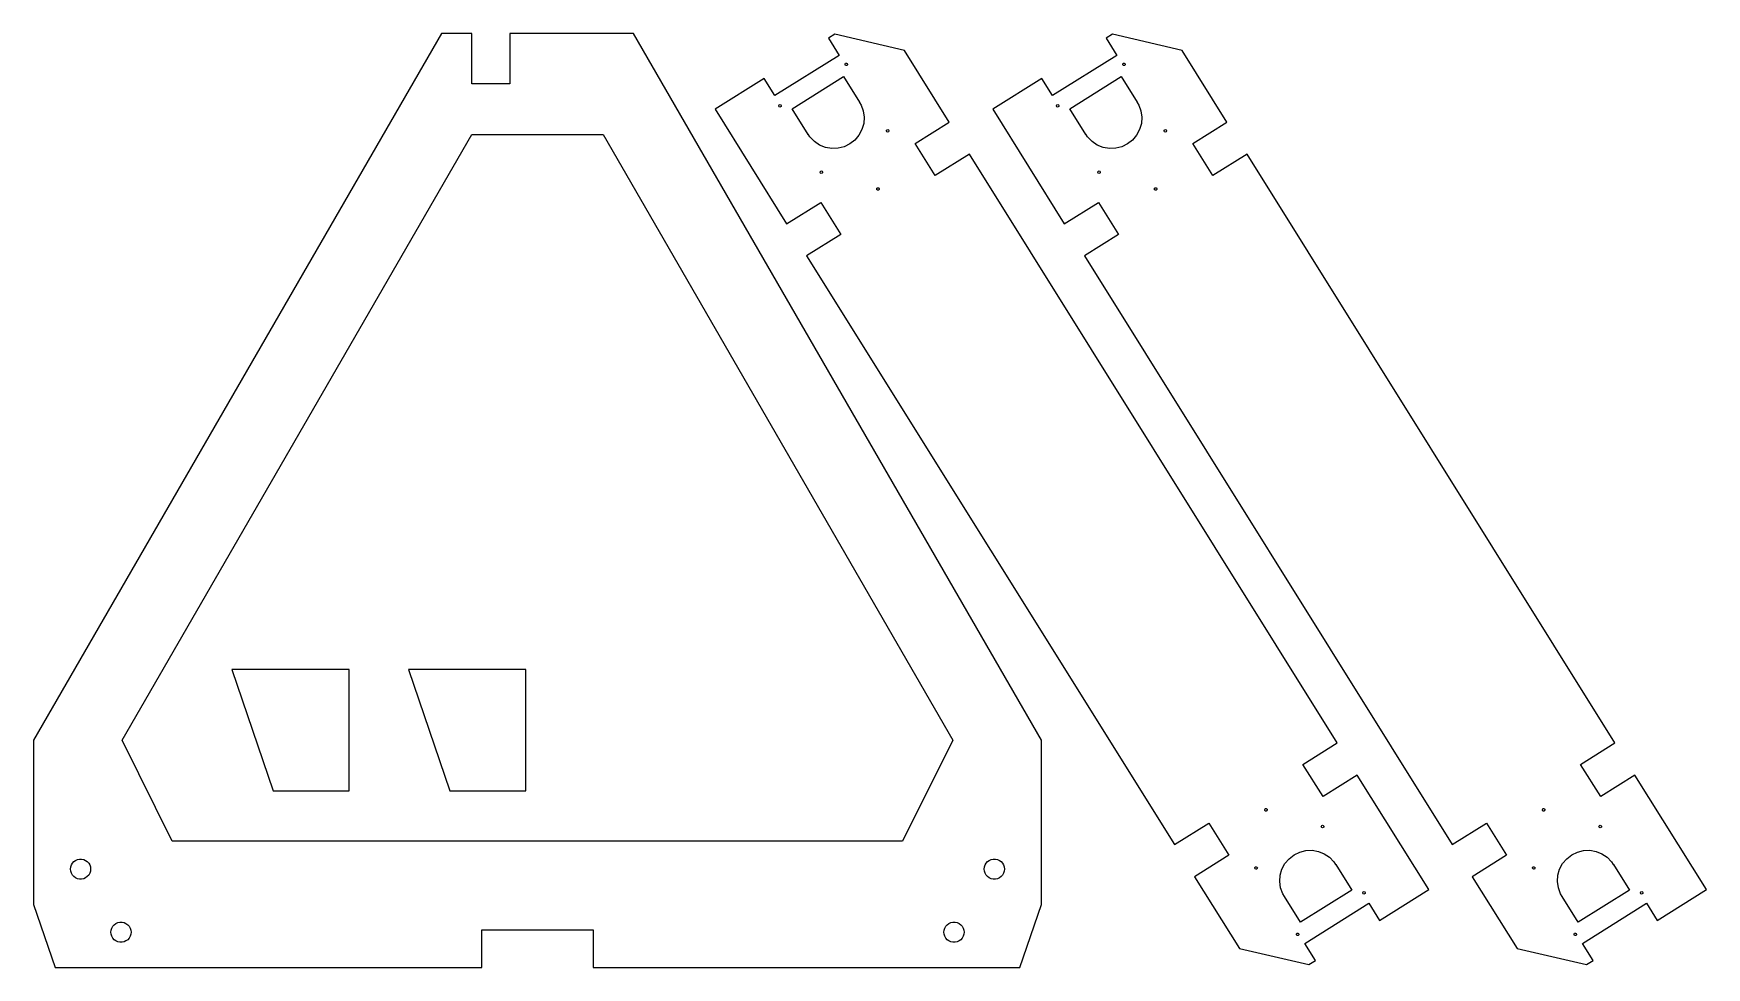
# Model space of a CAD drawing. Header units: metres. Extents: x 0 to 663, y 0 to 370.
import ezdxf

# ---------------------------------------------------------------- set-up
doc = ezdxf.new("R2010")
doc.units = ezdxf.units.M

msp = doc.modelspace()

# ---------------------------------------------------------------- linework, layer by layer
for p, q in [((161.658, 370), (0, 90)), ((173.658, 370), (161.658, 370)), ((173.658, 350), (173.658, 370)), ((237.658, 370), (188.658, 370)), ((188.658, 370), (188.658, 350)), ((399.316, 90), (237.658, 370)), ((317.491, 369.675), (314.947, 368.086)), ((314.947, 368.086), (319.186, 361.301)), ((345.05, 363.313), (317.491, 369.675)), ((427.491, 369.675), (424.947, 368.086)), ((424.947, 368.086), (429.186, 361.301)), ((455.05, 363.313), (427.491, 369.675)), ((319.186, 361.301), (293.744, 345.404)), ((321.509, 357.629), (321.531, 357.937)), ((321.531, 357.937), (321.73, 358.174)), ((321.73, 358.174), (322.029, 358.249)), ((322.029, 358.249), (322.316, 358.133)), ((322.316, 358.133), (322.48, 357.871)), ((362.802, 334.903), (345.05, 363.313)), ((429.186, 361.301), (403.744, 345.404)), ((431.509, 357.629), (431.531, 357.937)), ((431.531, 357.937), (431.73, 358.174)), ((431.73, 358.174), (432.029, 358.249)), ((432.029, 358.249), (432.316, 358.133)), ((432.316, 358.133), (432.48, 357.871)), ((472.802, 334.903), (455.05, 363.313)), ((289.505, 352.188), (270, 340)), ((293.744, 345.404), (289.505, 352.188)), ((300.528, 340.209), (320.881, 352.927)), ((320.881, 352.927), (327.24, 342.751)), ((321.673, 357.367), (321.509, 357.629)), ((321.96, 357.251), (321.673, 357.367)), ((322.26, 357.326), (321.96, 357.251)), ((322.458, 357.563), (322.26, 357.326)), ((322.48, 357.871), (322.458, 357.563)), ((399.505, 352.188), (380, 340)), ((403.744, 345.404), (399.505, 352.188)), ((410.528, 340.209), (430.881, 352.927)), ((430.881, 352.927), (437.24, 342.751)), ((431.673, 357.367), (431.509, 357.629)), ((431.96, 357.251), (431.673, 357.367)), ((432.26, 357.326), (431.96, 357.251)), ((432.458, 357.563), (432.26, 357.326)), ((432.48, 357.871), (432.458, 357.563)), ((188.658, 350), (173.658, 350)), ((270, 340), (298.351, 294.629)), ((295.22, 341.202), (295.241, 341.51)), ((295.384, 340.94), (295.22, 341.202)), ((295.241, 341.51), (295.44, 341.747)), ((295.67, 340.824), (295.384, 340.94)), ((295.44, 341.747), (295.74, 341.821)), ((295.97, 340.899), (295.67, 340.824)), ((295.74, 341.821), (296.026, 341.706)), ((296.169, 341.135), (295.97, 340.899)), ((296.026, 341.706), (296.19, 341.444)), ((296.19, 341.444), (296.169, 341.135)), ((306.887, 330.033), (300.528, 340.209)), ((327.24, 342.751), (327.184, 342.716)), ((327.184, 342.716), (327.849, 341.652)), ((327.849, 341.652), (328.707, 339.295)), ((328.707, 339.295), (329.056, 336.81)), ((380, 340), (408.351, 294.629)), ((405.22, 341.202), (405.241, 341.51)), ((405.384, 340.94), (405.22, 341.202)), ((405.241, 341.51), (405.44, 341.747)), ((405.67, 340.824), (405.384, 340.94)), ((405.44, 341.747), (405.74, 341.821)), ((405.97, 340.899), (405.67, 340.824)), ((405.74, 341.821), (406.026, 341.706)), ((406.169, 341.135), (405.97, 340.899)), ((406.026, 341.706), (406.19, 341.444)), ((406.19, 341.444), (406.169, 341.135)), ((416.887, 330.033), (410.528, 340.209)), ((437.24, 342.751), (437.184, 342.716)), ((437.184, 342.716), (437.849, 341.652)), ((437.849, 341.652), (438.707, 339.295)), ((438.707, 339.295), (439.056, 336.81)), ((328.19, 331.896), (327.012, 329.681)), ((328.881, 334.308), (328.19, 331.896)), ((329.056, 336.81), (328.881, 334.308)), ((337.937, 331.34), (337.958, 331.648)), ((337.958, 331.648), (338.157, 331.885)), ((338.157, 331.885), (338.457, 331.959)), ((338.457, 331.959), (338.743, 331.844)), ((338.743, 331.844), (338.907, 331.582)), ((338.907, 331.582), (338.886, 331.273)), ((349.234, 326.425), (362.802, 334.903)), ((438.19, 331.896), (437.012, 329.681)), ((438.881, 334.308), (438.19, 331.896)), ((439.056, 336.81), (438.881, 334.308)), ((447.937, 331.34), (447.958, 331.648)), ((447.958, 331.648), (448.157, 331.885)), ((448.157, 331.885), (448.457, 331.959)), ((448.457, 331.959), (448.743, 331.844)), ((448.743, 331.844), (448.907, 331.582)), ((448.907, 331.582), (448.886, 331.273)), ((459.234, 326.425), (472.802, 334.903)), ((35.094, 90), (173.658, 330)), ((173.658, 330), (225.658, 330)), ((225.658, 330), (364.222, 90)), ((306.943, 330.067), (306.887, 330.033)), ((307.607, 329.004), (306.943, 330.067)), ((309.35, 327.199), (307.607, 329.004)), ((311.43, 325.796), (309.35, 327.199)), ((313.756, 324.856), (311.43, 325.796)), ((316.227, 324.421), (313.756, 324.856)), ((321.168, 325.115), (318.734, 324.508)), ((323.423, 326.215), (321.168, 325.115)), ((325.399, 327.76), (323.423, 326.215)), ((327.012, 329.681), (325.399, 327.76)), ((338.101, 331.078), (337.937, 331.34)), ((338.387, 330.962), (338.101, 331.078)), ((338.687, 331.037), (338.387, 330.962)), ((338.886, 331.273), (338.687, 331.037)), ((357.182, 313.704), (349.234, 326.425)), ((416.943, 330.067), (416.887, 330.033)), ((417.607, 329.004), (416.943, 330.067)), ((419.35, 327.199), (417.607, 329.004)), ((421.43, 325.796), (419.35, 327.199)), ((423.756, 324.856), (421.43, 325.796)), ((426.227, 324.421), (423.756, 324.856)), ((431.168, 325.115), (428.734, 324.508)), ((433.423, 326.215), (431.168, 325.115)), ((435.399, 327.76), (433.423, 326.215)), ((437.012, 329.681), (435.399, 327.76)), ((448.101, 331.078), (447.937, 331.34)), ((448.387, 330.962), (448.101, 331.078)), ((448.687, 331.037), (448.387, 330.962)), ((448.886, 331.273), (448.687, 331.037)), ((467.182, 313.704), (459.234, 326.425)), ((318.734, 324.508), (316.227, 324.421)), ((370.751, 322.183), (357.182, 313.704)), ((516.479, 88.9693), (370.751, 322.183)), ((428.734, 324.508), (426.227, 324.421)), ((480.751, 322.183), (467.182, 313.704)), ((626.479, 88.9693), (480.751, 322.183)), ((311.647, 314.912), (311.669, 315.22)), ((311.811, 314.65), (311.647, 314.912)), ((311.669, 315.22), (311.868, 315.457)), ((312.098, 314.534), (311.811, 314.65)), ((311.868, 315.457), (312.167, 315.532)), ((312.398, 314.609), (312.098, 314.534)), ((312.167, 315.532), (312.454, 315.416)), ((312.596, 314.846), (312.398, 314.609)), ((312.454, 315.416), (312.618, 315.154)), ((312.618, 315.154), (312.596, 314.846)), ((421.647, 314.912), (421.669, 315.22)), ((421.811, 314.65), (421.647, 314.912)), ((421.669, 315.22), (421.868, 315.457)), ((422.098, 314.534), (421.811, 314.65)), ((421.868, 315.457), (422.167, 315.532)), ((422.398, 314.609), (422.098, 314.534)), ((422.167, 315.532), (422.454, 315.416)), ((422.596, 314.846), (422.398, 314.609)), ((422.454, 315.416), (422.618, 315.154)), ((422.618, 315.154), (422.596, 314.846)), ((334.051, 308.389), (334.059, 308.493)), ((334.066, 308.285), (334.051, 308.389)), ((334.059, 308.493), (334.087, 308.593)), ((334.102, 308.187), (334.066, 308.285)), ((334.087, 308.593), (334.136, 308.686)), ((334.157, 308.098), (334.102, 308.187)), ((334.136, 308.686), (334.204, 308.766)), ((334.23, 308.023), (334.157, 308.098)), ((334.204, 308.766), (334.286, 308.83)), ((334.316, 307.965), (334.23, 308.023)), ((334.286, 308.83), (334.38, 308.876)), ((334.413, 307.925), (334.316, 307.965)), ((334.38, 308.876), (334.481, 308.901)), ((334.516, 307.907), (334.413, 307.925)), ((334.481, 308.901), (334.586, 308.905)), ((334.62, 307.911), (334.516, 307.907)), ((334.586, 308.905), (334.689, 308.887)), ((334.722, 307.936), (334.62, 307.911)), ((334.689, 308.887), (334.786, 308.847)), ((334.816, 307.982), (334.722, 307.936)), ((334.786, 308.847), (334.872, 308.789)), ((334.898, 308.046), (334.816, 307.982)), ((334.872, 308.789), (334.945, 308.714)), ((334.965, 308.126), (334.898, 308.046)), ((334.945, 308.714), (335, 308.625)), ((335.014, 308.219), (334.965, 308.126)), ((335, 308.625), (335.036, 308.527)), ((335.043, 308.319), (335.014, 308.219)), ((335.036, 308.527), (335.051, 308.423)), ((335.051, 308.423), (335.043, 308.319)), ((444.051, 308.389), (444.059, 308.493)), ((444.066, 308.285), (444.051, 308.389)), ((444.059, 308.493), (444.087, 308.593)), ((444.102, 308.187), (444.066, 308.285)), ((444.087, 308.593), (444.136, 308.686)), ((444.157, 308.098), (444.102, 308.187)), ((444.136, 308.686), (444.204, 308.766)), ((444.23, 308.023), (444.157, 308.098)), ((444.204, 308.766), (444.286, 308.83)), ((444.316, 307.965), (444.23, 308.023)), ((444.286, 308.83), (444.38, 308.876)), ((444.413, 307.925), (444.316, 307.965)), ((444.38, 308.876), (444.481, 308.901)), ((444.516, 307.907), (444.413, 307.925)), ((444.481, 308.901), (444.586, 308.905)), ((444.62, 307.911), (444.516, 307.907)), ((444.586, 308.905), (444.689, 308.887)), ((444.722, 307.936), (444.62, 307.911)), ((444.689, 308.887), (444.786, 308.847)), ((444.816, 307.982), (444.722, 307.936)), ((444.786, 308.847), (444.872, 308.789)), ((444.898, 308.046), (444.816, 307.982)), ((444.872, 308.789), (444.945, 308.714)), ((444.965, 308.126), (444.898, 308.046)), ((444.945, 308.714), (445, 308.625)), ((445.014, 308.219), (444.965, 308.126)), ((445, 308.625), (445.036, 308.527)), ((445.043, 308.319), (445.014, 308.219)), ((445.036, 308.527), (445.051, 308.423)), ((445.051, 308.423), (445.043, 308.319)), ((298.351, 294.629), (311.919, 303.108)), ((311.919, 303.108), (319.868, 290.387)), ((408.351, 294.629), (421.919, 303.108)), ((421.919, 303.108), (429.868, 290.387)), ((319.868, 290.387), (306.299, 281.909)), ((429.868, 290.387), (416.299, 281.909)), ((306.299, 281.909), (452.027, 48.6955)), ((416.299, 281.909), (562.027, 48.6955)), ((125, 118), (78.5616, 118)), ((78.5616, 118), (95, 70)), ((125, 70), (125, 118)), ((195, 118), (148.562, 118)), ((148.562, 118), (165, 70)), ((195, 70), (195, 118)), ((0, 90), (0, 25)), ((55, 50), (35.094, 90)), ((364.222, 90), (344.316, 50)), ((399.316, 25), (399.316, 90)), ((502.91, 80.4906), (516.479, 88.9693)), ((612.91, 80.4906), (626.479, 88.9693)), ((510.859, 67.7699), (502.91, 80.4906)), ((620.859, 67.7699), (612.91, 80.4906)), ((524.428, 76.2486), (510.859, 67.7699)), ((552.778, 30.878), (524.428, 76.2486)), ((634.428, 76.2486), (620.859, 67.7699)), ((662.778, 30.878), (634.428, 76.2486)), ((95, 70), (125, 70)), ((165, 70), (195, 70)), ((487.728, 62.4546), (487.735, 62.5589)), ((487.742, 62.3511), (487.728, 62.4546)), ((487.735, 62.5589), (487.764, 62.6593)), ((487.778, 62.2529), (487.742, 62.3511)), ((487.764, 62.6593), (487.813, 62.7516)), ((487.833, 62.1642), (487.778, 62.2529)), ((487.813, 62.7516), (487.88, 62.8317)), ((487.906, 62.089), (487.833, 62.1642)), ((487.88, 62.8317), (487.963, 62.8961)), ((487.993, 62.0306), (487.906, 62.089)), ((487.963, 62.8961), (488.056, 62.9419)), ((488.09, 61.9914), (487.993, 62.0306)), ((488.056, 62.9419), (488.158, 62.9672)), ((488.193, 61.9733), (488.09, 61.9914)), ((488.158, 62.9672), (488.262, 62.9708)), ((488.297, 61.9769), (488.193, 61.9733)), ((488.262, 62.9708), (488.365, 62.9527)), ((488.398, 62.0022), (488.297, 61.9769)), ((488.365, 62.9527), (488.462, 62.9135)), ((488.492, 62.048), (488.398, 62.0022)), ((488.462, 62.9135), (488.549, 62.8551)), ((488.575, 62.1124), (488.492, 62.048)), ((488.549, 62.8551), (488.621, 62.7799)), ((488.642, 62.1924), (488.575, 62.1124)), ((488.621, 62.7799), (488.677, 62.6912)), ((488.691, 62.2847), (488.642, 62.1924)), ((488.677, 62.6912), (488.713, 62.593)), ((488.72, 62.3852), (488.691, 62.2847)), ((488.713, 62.593), (488.727, 62.4895)), ((488.727, 62.4895), (488.72, 62.3852)), ((597.728, 62.4546), (597.735, 62.5589)), ((597.742, 62.3511), (597.728, 62.4546)), ((597.735, 62.5589), (597.764, 62.6593)), ((597.778, 62.2529), (597.742, 62.3511)), ((597.764, 62.6593), (597.813, 62.7516)), ((597.833, 62.1642), (597.778, 62.2529)), ((597.813, 62.7516), (597.88, 62.8317)), ((597.906, 62.089), (597.833, 62.1642)), ((597.88, 62.8317), (597.963, 62.8961)), ((597.993, 62.0306), (597.906, 62.089)), ((597.963, 62.8961), (598.056, 62.9419)), ((598.09, 61.9914), (597.993, 62.0306)), ((598.056, 62.9419), (598.158, 62.9672)), ((598.193, 61.9733), (598.09, 61.9914)), ((598.158, 62.9672), (598.262, 62.9708)), ((598.297, 61.9769), (598.193, 61.9733)), ((598.262, 62.9708), (598.365, 62.9527)), ((598.398, 62.0022), (598.297, 61.9769)), ((598.365, 62.9527), (598.462, 62.9135)), ((598.492, 62.048), (598.398, 62.0022)), ((598.462, 62.9135), (598.549, 62.8551)), ((598.575, 62.1124), (598.492, 62.048)), ((598.549, 62.8551), (598.622, 62.7799)), ((598.642, 62.1924), (598.575, 62.1124)), ((598.622, 62.7799), (598.677, 62.6912)), ((598.691, 62.2847), (598.642, 62.1924)), ((598.677, 62.6912), (598.713, 62.593)), ((598.72, 62.3852), (598.691, 62.2847)), ((598.713, 62.593), (598.727, 62.4895)), ((598.727, 62.4895), (598.72, 62.3852)), ((452.027, 48.6955), (465.596, 57.1742)), ((465.596, 57.1742), (473.545, 44.4535)), ((510.161, 55.724), (510.182, 56.0323)), ((510.324, 55.4619), (510.161, 55.724)), ((510.182, 56.0323), (510.381, 56.269)), ((510.611, 55.3462), (510.324, 55.4619)), ((510.381, 56.269), (510.681, 56.3437)), ((510.911, 55.4209), (510.611, 55.3462)), ((510.681, 56.3437), (510.967, 56.228)), ((511.109, 55.6577), (510.911, 55.4209)), ((510.967, 56.228), (511.131, 55.9659)), ((511.131, 55.9659), (511.109, 55.6577)), ((562.027, 48.6955), (575.596, 57.1742)), ((575.596, 57.1742), (583.545, 44.4535)), ((620.161, 55.724), (620.182, 56.0323)), ((620.324, 55.4619), (620.161, 55.724)), ((620.182, 56.0323), (620.381, 56.269)), ((620.611, 55.3462), (620.324, 55.4619)), ((620.381, 56.269), (620.681, 56.3437)), ((620.911, 55.4209), (620.611, 55.3462)), ((620.681, 56.3437), (620.967, 56.228)), ((621.109, 55.6577), (620.911, 55.4209)), ((620.967, 56.228), (621.131, 55.9659)), ((621.131, 55.9659), (621.109, 55.6577)), ((344.316, 50), (55, 50)), ((504.045, 46.3697), (506.552, 46.4572)), ((506.552, 46.4572), (509.022, 46.0216)), ((614.045, 46.3697), (616.552, 46.4572)), ((616.552, 46.4572), (619.022, 46.0216)), ((14.6581, 39), (14.7455, 39.8316)), ((14.7455, 39.8316), (15.0039, 40.6269)), ((15.0039, 40.6269), (15.422, 41.3511)), ((15.422, 41.3511), (15.9816, 41.9726)), ((15.9816, 41.9726), (16.6581, 42.4641)), ((16.6581, 42.4641), (17.422, 42.8042)), ((17.422, 42.8042), (18.24, 42.9781)), ((18.24, 42.9781), (19.0762, 42.9781)), ((19.0762, 42.9781), (19.8941, 42.8042)), ((19.8941, 42.8042), (20.6581, 42.4641)), ((20.6581, 42.4641), (21.3346, 41.9726)), ((21.3346, 41.9726), (21.8941, 41.3511)), ((21.8941, 41.3511), (22.3123, 40.6269)), ((22.3123, 40.6269), (22.5707, 39.8316)), ((22.5707, 39.8316), (22.6581, 39)), ((376.658, 39), (376.745, 39.8316)), ((376.745, 39.8316), (377.004, 40.6269)), ((377.004, 40.6269), (377.422, 41.3511)), ((377.422, 41.3511), (377.982, 41.9726)), ((377.982, 41.9726), (378.658, 42.4641)), ((378.658, 42.4641), (379.422, 42.8042)), ((379.422, 42.8042), (380.24, 42.9781)), ((380.24, 42.9781), (381.076, 42.9781)), ((381.076, 42.9781), (381.894, 42.8042)), ((381.894, 42.8042), (382.658, 42.4641)), ((382.658, 42.4641), (383.335, 41.9726)), ((383.335, 41.9726), (383.894, 41.3511)), ((383.894, 41.3511), (384.312, 40.6269)), ((384.312, 40.6269), (384.571, 39.8316)), ((384.571, 39.8316), (384.658, 39)), ((473.545, 44.4535), (459.976, 35.9747)), ((483.893, 39.6048), (484.091, 39.8415)), ((484.091, 39.8415), (484.391, 39.9162)), ((484.391, 39.9162), (484.678, 39.8005)), ((484.678, 39.8005), (484.841, 39.5384)), ((494.589, 38.9817), (495.766, 41.1968)), ((495.766, 41.1968), (497.379, 43.1185)), ((497.379, 43.1185), (499.356, 44.663)), ((499.356, 44.663), (501.611, 45.7628)), ((501.611, 45.7628), (504.045, 46.3697)), ((509.022, 46.0216), (511.348, 45.0818)), ((511.348, 45.0818), (513.428, 43.679)), ((513.428, 43.679), (515.171, 41.8744)), ((515.171, 41.8744), (515.836, 40.8107)), ((515.836, 40.8107), (515.891, 40.8455)), ((515.891, 40.8455), (522.25, 30.6689)), ((583.545, 44.4535), (569.976, 35.9747)), ((593.893, 39.6048), (594.091, 39.8415)), ((594.091, 39.8415), (594.391, 39.9162)), ((594.391, 39.9162), (594.678, 39.8005)), ((594.678, 39.8005), (594.841, 39.5384)), ((604.589, 38.9817), (605.766, 41.1968)), ((605.766, 41.1968), (607.379, 43.1185)), ((607.379, 43.1185), (609.356, 44.663)), ((609.356, 44.663), (611.611, 45.7628)), ((611.611, 45.7628), (614.045, 46.3697)), ((619.022, 46.0216), (621.349, 45.0818)), ((621.349, 45.0818), (623.428, 43.679)), ((623.428, 43.679), (625.171, 41.8744)), ((625.171, 41.8744), (625.836, 40.8107)), ((625.836, 40.8107), (625.891, 40.8455)), ((625.891, 40.8455), (632.25, 30.6689)), ((14.7455, 38.1684), (14.6581, 39)), ((15.0039, 37.373), (14.7455, 38.1684)), ((15.422, 36.6488), (15.0039, 37.373)), ((15.9816, 36.0274), (15.422, 36.6488)), ((16.6581, 35.5359), (15.9816, 36.0274)), ((17.422, 35.1958), (16.6581, 35.5359)), ((18.24, 35.0219), (17.422, 35.1958)), ((19.0762, 35.0219), (18.24, 35.0219)), ((19.8941, 35.1958), (19.0762, 35.0219)), ((20.6581, 35.5359), (19.8941, 35.1958)), ((21.3346, 36.0274), (20.6581, 35.5359)), ((21.8941, 36.6488), (21.3346, 36.0274)), ((22.3123, 37.373), (21.8941, 36.6488)), ((22.5707, 38.1684), (22.3123, 37.373)), ((22.6581, 39), (22.5707, 38.1684)), ((376.745, 38.1684), (376.658, 39)), ((377.004, 37.373), (376.745, 38.1684)), ((377.422, 36.6488), (377.004, 37.373)), ((377.982, 36.0274), (377.422, 36.6488)), ((378.658, 35.5359), (377.982, 36.0274)), ((379.422, 35.1958), (378.658, 35.5359)), ((380.24, 35.0219), (379.422, 35.1958)), ((381.076, 35.0219), (380.24, 35.0219)), ((381.894, 35.1958), (381.076, 35.0219)), ((382.658, 35.5359), (381.894, 35.1958)), ((383.335, 36.0274), (382.658, 35.5359)), ((383.894, 36.6488), (383.335, 36.0274)), ((384.312, 37.373), (383.894, 36.6488)), ((384.571, 38.1684), (384.312, 37.373)), ((384.658, 39), (384.571, 38.1684)), ((459.976, 35.9747), (477.728, 7.5651)), ((483.871, 39.2965), (483.893, 39.6048)), ((484.035, 39.0344), (483.871, 39.2965)), ((484.321, 38.9187), (484.035, 39.0344)), ((484.621, 38.9934), (484.321, 38.9187)), ((484.82, 39.2301), (484.621, 38.9934)), ((484.841, 39.5384), (484.82, 39.2301)), ((493.722, 34.0677), (493.897, 36.5702)), ((494.071, 31.5834), (493.722, 34.0677)), ((493.897, 36.5702), (494.589, 38.9817)), ((569.976, 35.9747), (587.728, 7.5651)), ((593.871, 39.2965), (593.893, 39.6048)), ((594.035, 39.0344), (593.871, 39.2965)), ((594.321, 38.9187), (594.035, 39.0344)), ((594.621, 38.9934), (594.321, 38.9187)), ((594.82, 39.2301), (594.621, 38.9934)), ((594.841, 39.5384), (594.82, 39.2301)), ((603.722, 34.0677), (603.897, 36.5702)), ((604.071, 31.5834), (603.722, 34.0677)), ((603.897, 36.5702), (604.589, 38.9817)), ((494.929, 29.226), (494.071, 31.5834)), ((495.594, 28.1623), (494.929, 29.226)), ((495.538, 28.1274), (495.594, 28.1623)), ((501.897, 17.9509), (495.538, 28.1274)), ((522.25, 30.6689), (501.897, 17.9509)), ((526.588, 29.4345), (526.61, 29.7428)), ((526.752, 29.1724), (526.588, 29.4345)), ((526.61, 29.7428), (526.808, 29.9795)), ((527.038, 29.0567), (526.752, 29.1724)), ((526.808, 29.9795), (527.108, 30.0542)), ((527.338, 29.1314), (527.038, 29.0567)), ((527.108, 30.0542), (527.395, 29.9385)), ((527.537, 29.3682), (527.338, 29.1314)), ((527.395, 29.9385), (527.558, 29.6764)), ((527.558, 29.6764), (527.537, 29.3682)), ((533.273, 18.6899), (552.778, 30.878)), ((604.929, 29.226), (604.071, 31.5834)), ((605.594, 28.1623), (604.929, 29.226)), ((605.538, 28.1274), (605.594, 28.1623)), ((611.897, 17.9509), (605.538, 28.1274)), ((632.25, 30.6689), (611.897, 17.9509)), ((636.588, 29.4345), (636.61, 29.7428)), ((636.752, 29.1724), (636.588, 29.4345)), ((636.61, 29.7428), (636.808, 29.9795)), ((637.038, 29.0567), (636.752, 29.1724)), ((636.808, 29.9795), (637.108, 30.0542)), ((637.338, 29.1314), (637.038, 29.0567)), ((637.108, 30.0542), (637.395, 29.9385)), ((637.537, 29.3682), (637.338, 29.1314)), ((637.395, 29.9385), (637.558, 29.6764)), ((637.558, 29.6764), (637.537, 29.3682)), ((643.273, 18.6899), (662.778, 30.878)), ((0, 25), (8.5616, 0)), ((390.755, 0), (399.316, 25)), ((503.592, 9.5767), (529.034, 25.4743)), ((529.034, 25.4743), (533.273, 18.6899)), ((613.592, 9.5767), (639.034, 25.4743)), ((639.034, 25.4743), (643.273, 18.6899)), ((30.6581, 14), (30.7455, 14.8316)), ((30.7455, 13.1684), (30.6581, 14)), ((30.7455, 14.8316), (31.0039, 15.6269)), ((31.0039, 15.6269), (31.422, 16.3511)), ((31.422, 16.3511), (31.9816, 16.9726)), ((31.9816, 16.9726), (32.6581, 17.4641)), ((32.6581, 17.4641), (33.422, 17.8042)), ((33.422, 17.8042), (34.24, 17.9781)), ((34.24, 17.9781), (35.0762, 17.9781)), ((35.0762, 17.9781), (35.8941, 17.8042)), ((35.8941, 17.8042), (36.6581, 17.4641)), ((36.6581, 17.4641), (37.3346, 16.9726)), ((37.3346, 16.9726), (37.8941, 16.3511)), ((37.8941, 16.3511), (38.3123, 15.6269)), ((38.3123, 15.6269), (38.5707, 14.8316)), ((38.5707, 14.8316), (38.6581, 14)), ((38.6581, 14), (38.5707, 13.1684)), ((177.658, 15), (221.658, 15)), ((177.658, 0), (177.658, 15)), ((221.658, 15), (221.658, 0)), ((360.658, 14), (360.745, 14.8316)), ((360.745, 13.1684), (360.658, 14)), ((360.745, 14.8316), (361.004, 15.6269)), ((361.004, 15.6269), (361.422, 16.3511)), ((361.422, 16.3511), (361.982, 16.9726)), ((361.982, 16.9726), (362.658, 17.4641)), ((362.658, 17.4641), (363.422, 17.8042)), ((363.422, 17.8042), (364.24, 17.9781)), ((364.24, 17.9781), (365.076, 17.9781)), ((365.076, 17.9781), (365.894, 17.8042)), ((365.894, 17.8042), (366.658, 17.4641)), ((366.658, 17.4641), (367.335, 16.9726)), ((367.335, 16.9726), (367.894, 16.3511)), ((367.894, 16.3511), (368.312, 15.6269)), ((368.312, 15.6269), (368.571, 14.8316)), ((368.571, 14.8316), (368.658, 14)), ((368.658, 14), (368.571, 13.1684)), ((500.299, 13.007), (500.32, 13.3153)), ((500.32, 13.3153), (500.519, 13.552)), ((500.519, 13.552), (500.819, 13.6267)), ((500.819, 13.6267), (501.105, 13.511)), ((501.105, 13.511), (501.269, 13.2489)), ((610.299, 13.007), (610.32, 13.3153)), ((610.32, 13.3153), (610.519, 13.552)), ((610.519, 13.552), (610.819, 13.6267)), ((610.819, 13.6267), (611.105, 13.511)), ((611.105, 13.511), (611.269, 13.2489)), ((31.0039, 12.373), (30.7455, 13.1684)), ((31.422, 11.6488), (31.0039, 12.373)), ((31.9816, 11.0274), (31.422, 11.6488)), ((32.6581, 10.5359), (31.9816, 11.0274)), ((33.422, 10.1958), (32.6581, 10.5359)), ((34.24, 10.0219), (33.422, 10.1958)), ((35.0762, 10.0219), (34.24, 10.0219)), ((35.8941, 10.1958), (35.0762, 10.0219)), ((36.6581, 10.5359), (35.8941, 10.1958)), ((37.3346, 11.0274), (36.6581, 10.5359)), ((37.8941, 11.6488), (37.3346, 11.0274)), ((38.3123, 12.373), (37.8941, 11.6488)), ((38.5707, 13.1684), (38.3123, 12.373)), ((361.004, 12.373), (360.745, 13.1684)), ((361.422, 11.6488), (361.004, 12.373)), ((361.982, 11.0274), (361.422, 11.6488)), ((362.658, 10.5359), (361.982, 11.0274)), ((363.422, 10.1958), (362.658, 10.5359)), ((364.24, 10.0219), (363.422, 10.1958)), ((365.076, 10.0219), (364.24, 10.0219)), ((365.894, 10.1958), (365.076, 10.0219)), ((366.658, 10.5359), (365.894, 10.1958)), ((367.335, 11.0274), (366.658, 10.5359)), ((367.894, 11.6488), (367.335, 11.0274)), ((368.312, 12.373), (367.894, 11.6488)), ((368.571, 13.1684), (368.312, 12.373)), ((477.728, 7.5651), (505.288, 1.2026)), ((500.462, 12.7449), (500.299, 13.007)), ((500.749, 12.6292), (500.462, 12.7449)), ((501.049, 12.7039), (500.749, 12.6292)), ((501.247, 12.9407), (501.049, 12.7039)), ((501.269, 13.2489), (501.247, 12.9407)), ((507.832, 2.7923), (503.592, 9.5767)), ((587.728, 7.5651), (615.288, 1.2026)), ((610.462, 12.7449), (610.299, 13.007)), ((610.749, 12.6292), (610.462, 12.7449)), ((611.049, 12.7039), (610.749, 12.6292)), ((611.247, 12.9407), (611.049, 12.7039)), ((611.269, 13.2489), (611.247, 12.9407)), ((617.832, 2.7923), (613.592, 9.5767)), ((8.5616, 0), (177.658, 0)), ((221.658, 0), (390.755, 0)), ((505.288, 1.2026), (507.832, 2.7923)), ((615.288, 1.2026), (617.832, 2.7923))]:
    msp.add_line(p, q)

doc.saveas('drawing.dxf')
